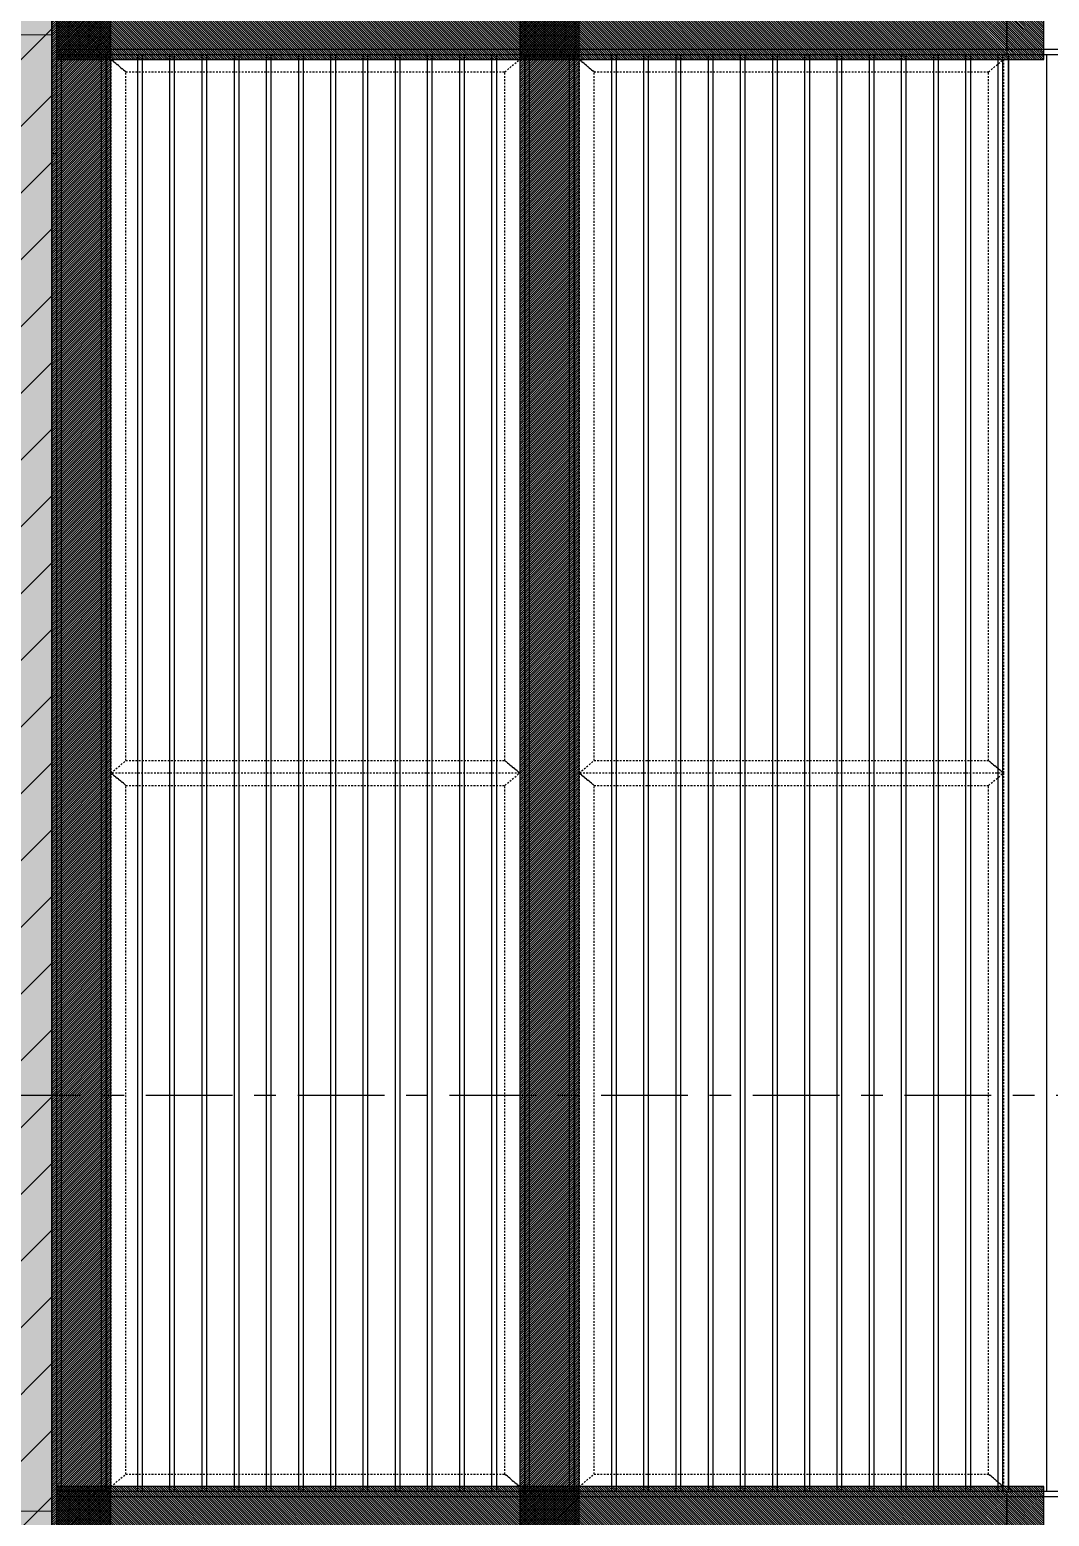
# Model space of a CAD drawing. Header units: millimetres. Extents: x 3774 to 718460, y -768339 to 192544.
# Drawn here: x 453875 to 455933, y -725317 to -722317 of the extents above; entities that cross this region are included whole.
import ezdxf
from ezdxf.xclip import XClip

# ---------------------------------------------------------------- set-up
doc = ezdxf.new("R2010")
doc.units = ezdxf.units.MM
doc.header["$XCLIPFRAME"] = 0
doc.set_wipeout_variables(frame=1)
for name, pattern in [('TA_GL_000.70000', [1.925, 0.7, -0.175, 0.175, -0.175, 0.7]), ('TA_HL_001.00000', [6.5, 3.55, -2.95]), ('XKITLINE00', [0]), ('XKITLINE02', [4, 2, -2])]:
    doc.linetypes.add(name, pattern=pattern)
for name, color, linetype in [('000 - 0_SYM_DWG_GRIDLINE_MAIN_COLOR_251', 7, 'Continuous'), ('000 - CONCRETE_COL_HATCH_', 7, 'Continuous'), ('010 - ASPG_EXTR_MAIN_COLOR_2', 7, 'Continuous'), ('010 - ASPG_EXTR_WIPEOUT_', 7, 'Continuous'), ('010 - ASPG_FRAMING_MAIN_COLOR_1', 7, 'Continuous'), ('010 - ASPG_FRAMING_MAIN_COLOR_2', 7, 'Continuous'), ('010 - ASPG_FRAMING_SUB_COLOR_2', 7, 'Continuous'), ('010 - ASPG_FRAMING_SUB_COLOR_3', 7, 'Continuous'), ('010 - ASPG_FRAMING_WIPEOUT_', 7, 'Continuous')]:
    doc.layers.add(name, color=color, linetype=linetype)
doc.layers.add('000_AREA_ASPG_AREA_HATCH_', color=7, linetype='Continuous', plot=False)
doc.layers.add('000_AREA_ASPG_AREA_MAIN_COLOR_1', color=7, linetype='Continuous', plot=False)
doc.layers.add('Bolt', color=7, linetype='Continuous', lineweight=0)
doc.layers.add('Part', color=7, linetype='Continuous', lineweight=0)
doc.styles.add('TA', font='', dxfattribs={"height": 4.5})
doc.styles.get('TA').set_extended_font_data('Cordia New')
pattern_1 = [(45, (-24.4354, 12824.1105), (-2.245064, 2.245064), [])]

# ---------------------------------------------------------------- blocks, each defined once
blk = doc.blocks.new('*A13134195')
at = {"layer": 'Part', "color": 7, "linetype": 'XKITLINE00', "lineweight": 0}
for p, q in [((2423.369525, -86.453462), (2423.369525, -82.453462)), ((2411.275963, -86.453462), (2423.369525, -86.453462))]:
    blk.add_line(p, q, dxfattribs=at)
blk = doc.blocks.new('*A13194201')
at = {"layer": 'Part', "color": 7, "linetype": 'XKITLINE00', "lineweight": 0}
for p, q in [((2411.275963, -84.533462), (2399.435963, -84.533462)), ((2411.275963, -84.533462), (2411.275963, -108.373462)), ((2411.275963, -108.373462), (2399.435963, -108.373462))]:
    blk.add_line(p, q, dxfattribs=at)
blk = doc.blocks.new('*A13284210')
at = {"layer": 'Part', "color": 7, "linetype": 'XKITLINE00', "lineweight": 0}
for p, q in [((2421.369603, -86.773462), (2420.569603, -86.773462)), ((2420.569603, -92.053462), (2420.569603, -86.773462)), ((2421.369603, -92.053462), (2421.369603, -86.773462)), ((2420.569603, -104.053462), (2420.569603, -92.621462)), ((2421.369603, -104.053462), (2421.369603, -92.621462)), ((2420.569603, -116.053462), (2420.569603, -104.621462)), ((2421.369603, -116.053462), (2421.369603, -104.621462))]:
    blk.add_line(p, q, dxfattribs=at)
blk = doc.blocks.new('*A13294211')
at = {"layer": 'Part', "color": 7, "linetype": 'XKITLINE00', "lineweight": 0}
for p, q in [((2414.169603, -86.773462), (2413.369603, -86.773462)), ((2413.369603, -92.053462), (2413.369603, -86.773462)), ((2414.169603, -92.053462), (2414.169603, -86.773462)), ((2413.369603, -104.053462), (2413.369603, -92.621462)), ((2414.169603, -104.053462), (2414.169603, -92.621462)), ((2413.369603, -116.053462), (2413.369603, -104.621462)), ((2414.169603, -116.053462), (2414.169603, -104.621462))]:
    blk.add_line(p, q, dxfattribs=at)
blk = doc.blocks.new('*A13344216')
at = {"layer": 'Part', "color": 7, "linetype": 'XKITLINE00', "lineweight": 0}
for p, q in [((2423.369525, -124.453462), (2423.369525, -78.053462)), ((2425.769525, -124.453462), (2425.769525, -78.053462))]:
    blk.add_line(p, q, dxfattribs=at)
blk = doc.blocks.new('*A17594641')
at = {"layer": 'Part', "color": 7, "linetype": 'XKITLINE00', "lineweight": 0}
for p, q in [((2423.209518, -104.053462), (2411.609569, -104.053462)), ((2411.609569, -104.573462), (2411.609569, -104.053462)), ((2423.209518, -104.573462), (2423.209518, -104.053462)), ((2423.209518, -104.573462), (2411.609569, -104.573462))]:
    blk.add_line(p, q, dxfattribs=at)
blk = doc.blocks.new('*A17604642')
at = {"layer": 'Part', "color": 7, "linetype": 'XKITLINE00', "lineweight": 0}
for p, q in [((2420.945603, -105.421462), (2420.945603, -104.621462)), ((2420.945603, -104.621462), (2420.993603, -104.621462)), ((2420.993603, -105.421462), (2420.993603, -104.621462)), ((2420.945603, -104.861462), (2420.993603, -104.861462)), ((2420.945603, -105.421462), (2420.993603, -105.421462))]:
    blk.add_line(p, q, dxfattribs=at)
blk = doc.blocks.new('*A17614643')
at = {"layer": 'Part', "color": 7, "linetype": 'XKITLINE00', "lineweight": 0}
for p, q in [((2420.569603, -104.573462), (2420.569603, -104.621462)), ((2420.569603, -104.621462), (2421.369603, -104.621462)), ((2421.369603, -104.621462), (2421.369603, -104.573462))]:
    blk.add_line(p, q, dxfattribs=at)
blk = doc.blocks.new('*A17624644')
at = {"layer": 'Part', "color": 7, "linetype": 'XKITLINE00', "lineweight": 0}
for p, q in [((2413.745603, -105.421462), (2413.745603, -104.621462)), ((2413.745603, -104.621462), (2413.793603, -104.621462)), ((2413.793603, -105.421462), (2413.793603, -104.621462)), ((2413.745603, -104.861462), (2413.793603, -104.861462)), ((2413.745603, -105.421462), (2413.793603, -105.421462))]:
    blk.add_line(p, q, dxfattribs=at)
blk = doc.blocks.new('*A17634645')
at = {"layer": 'Part', "color": 7, "linetype": 'XKITLINE00', "lineweight": 0}
for p, q in [((2413.369603, -104.573462), (2413.369603, -104.621462)), ((2413.369603, -104.621462), (2414.169603, -104.621462)), ((2414.169603, -104.621462), (2414.169603, -104.573462))]:
    blk.add_line(p, q, dxfattribs=at)
blk = doc.blocks.new('*A17644646')
at = {"layer": 'Part', "color": 7, "linetype": 'XKITLINE00', "lineweight": 0}
for p, q in [((2423.209518, -92.053462), (2411.609569, -92.053462)), ((2411.609569, -92.573462), (2411.609569, -92.053462)), ((2423.209518, -92.573462), (2423.209518, -92.053462)), ((2423.209518, -92.573462), (2411.609569, -92.573462))]:
    blk.add_line(p, q, dxfattribs=at)
blk = doc.blocks.new('*A17654647')
at = {"layer": 'Part', "color": 7, "linetype": 'XKITLINE00', "lineweight": 0}
for p, q in [((2420.945603, -93.421462), (2420.945603, -92.621462)), ((2420.945603, -92.621462), (2420.993603, -92.621462)), ((2420.993603, -93.421462), (2420.993603, -92.621462)), ((2420.945603, -92.861462), (2420.993603, -92.861462)), ((2420.945603, -93.421462), (2420.993603, -93.421462))]:
    blk.add_line(p, q, dxfattribs=at)
blk = doc.blocks.new('*A17664648')
at = {"layer": 'Part', "color": 7, "linetype": 'XKITLINE00', "lineweight": 0}
for p, q in [((2420.569603, -92.573462), (2420.569603, -92.621462)), ((2420.569603, -92.621462), (2421.369603, -92.621462)), ((2421.369603, -92.621462), (2421.369603, -92.573462))]:
    blk.add_line(p, q, dxfattribs=at)
blk = doc.blocks.new('*A17674649')
at = {"layer": 'Part', "color": 7, "linetype": 'XKITLINE00', "lineweight": 0}
for p, q in [((2413.745603, -93.421462), (2413.745603, -92.621462)), ((2413.745603, -92.621462), (2413.793603, -92.621462)), ((2413.793603, -93.421462), (2413.793603, -92.621462)), ((2413.745603, -92.861462), (2413.793603, -92.861462)), ((2413.745603, -93.421462), (2413.793603, -93.421462))]:
    blk.add_line(p, q, dxfattribs=at)
blk = doc.blocks.new('*A17684650')
at = {"layer": 'Part', "color": 7, "linetype": 'XKITLINE00', "lineweight": 0}
for p, q in [((2413.369603, -92.573462), (2413.369603, -92.621462)), ((2413.369603, -92.621462), (2414.169603, -92.621462)), ((2414.169603, -92.621462), (2414.169603, -92.573462))]:
    blk.add_line(p, q, dxfattribs=at)
blk = doc.blocks.new('*A17694651')
at = {"layer": 'Bolt'}
for points in [[(2420.674, -104.573), (2420.674, -104.525), (2420.786, -104.525), (2420.786, -104.573)], [(2420.674, -104.621), (2420.674, -104.573), (2420.786, -104.573), (2420.786, -104.621)], [(2421.154, -104.573), (2421.154, -104.525), (2421.266, -104.525), (2421.266, -104.573)], [(2421.154, -104.621), (2421.154, -104.573), (2421.266, -104.573), (2421.266, -104.621)]]:
    blk.add_hatch(color=7, dxfattribs=at).paths.add_polyline_path(points, flags=17)
at = {"layer": 'Bolt', "color": 7, "linetype": 'XKITLINE00', "lineweight": 0}
for p, q in [((2420.73, -104.685), (2420.73, -104.341)), ((2421.21, -104.685), (2421.21, -104.341)), ((2420.674, -104.573), (2420.674, -104.525)), ((2420.674, -104.621), (2420.674, -104.573)), ((2420.786, -104.573), (2420.786, -104.525)), ((2420.786, -104.621), (2420.786, -104.573)), ((2421.154, -104.573), (2421.154, -104.525)), ((2421.154, -104.621), (2421.154, -104.573)), ((2421.266, -104.573), (2421.266, -104.525)), ((2421.266, -104.621), (2421.266, -104.573))]:
    blk.add_line(p, q, dxfattribs=at)
blk = doc.blocks.new('*A17704652')
at = {"layer": 'Bolt'}
for points in [[(2413.474, -104.573), (2413.474, -104.525), (2413.586, -104.525), (2413.586, -104.573)], [(2413.474, -104.621), (2413.474, -104.573), (2413.586, -104.573), (2413.586, -104.621)], [(2413.954, -104.573), (2413.954, -104.525), (2414.066, -104.525), (2414.066, -104.573)], [(2413.954, -104.621), (2413.954, -104.573), (2414.066, -104.573), (2414.066, -104.621)]]:
    blk.add_hatch(color=7, dxfattribs=at).paths.add_polyline_path(points, flags=17)
at = {"layer": 'Bolt', "color": 7, "linetype": 'XKITLINE00', "lineweight": 0}
for p, q in [((2413.53, -104.685), (2413.53, -104.341)), ((2414.01, -104.685), (2414.01, -104.341)), ((2413.474, -104.573), (2413.474, -104.525)), ((2413.474, -104.621), (2413.474, -104.573)), ((2413.586, -104.573), (2413.586, -104.525)), ((2413.586, -104.621), (2413.586, -104.573)), ((2413.954, -104.573), (2413.954, -104.525)), ((2413.954, -104.621), (2413.954, -104.573)), ((2414.066, -104.573), (2414.066, -104.525)), ((2414.066, -104.621), (2414.066, -104.573))]:
    blk.add_line(p, q, dxfattribs=at)
blk = doc.blocks.new('*A17714653')
at = {"layer": 'Bolt'}
for points in [[(2420.674, -92.573), (2420.674, -92.525), (2420.786, -92.525), (2420.786, -92.573)], [(2420.674, -92.621), (2420.674, -92.573), (2420.786, -92.573), (2420.786, -92.621)], [(2421.154, -92.573), (2421.154, -92.525), (2421.266, -92.525), (2421.266, -92.573)], [(2421.154, -92.621), (2421.154, -92.573), (2421.266, -92.573), (2421.266, -92.621)]]:
    blk.add_hatch(color=7, dxfattribs=at).paths.add_polyline_path(points, flags=17)
at = {"layer": 'Bolt', "color": 7, "linetype": 'XKITLINE00', "lineweight": 0}
for p, q in [((2420.73, -92.685), (2420.73, -92.341)), ((2421.21, -92.685), (2421.21, -92.341)), ((2420.674, -92.573), (2420.674, -92.525)), ((2420.674, -92.621), (2420.674, -92.573)), ((2420.786, -92.573), (2420.786, -92.525)), ((2420.786, -92.621), (2420.786, -92.573)), ((2421.154, -92.573), (2421.154, -92.525)), ((2421.154, -92.621), (2421.154, -92.573)), ((2421.266, -92.573), (2421.266, -92.525)), ((2421.266, -92.621), (2421.266, -92.573))]:
    blk.add_line(p, q, dxfattribs=at)
blk = doc.blocks.new('*A17724654')
at = {"layer": 'Bolt'}
for points in [[(2413.474, -92.573), (2413.474, -92.525), (2413.586, -92.525), (2413.586, -92.573)], [(2413.474, -92.621), (2413.474, -92.573), (2413.586, -92.573), (2413.586, -92.621)], [(2413.954, -92.573), (2413.954, -92.525), (2414.066, -92.525), (2414.066, -92.573)], [(2413.954, -92.621), (2413.954, -92.573), (2414.066, -92.573), (2414.066, -92.621)]]:
    blk.add_hatch(color=7, dxfattribs=at).paths.add_polyline_path(points, flags=17)
at = {"layer": 'Bolt', "color": 7, "linetype": 'XKITLINE00', "lineweight": 0}
for p, q in [((2413.53, -92.685), (2413.53, -92.341)), ((2414.01, -92.685), (2414.01, -92.341)), ((2413.474, -92.573), (2413.474, -92.525)), ((2413.474, -92.621), (2413.474, -92.573)), ((2413.586, -92.573), (2413.586, -92.525)), ((2413.586, -92.621), (2413.586, -92.573)), ((2413.954, -92.573), (2413.954, -92.525)), ((2413.954, -92.621), (2413.954, -92.573)), ((2414.066, -92.573), (2414.066, -92.525)), ((2414.066, -92.621), (2414.066, -92.573))]:
    blk.add_line(p, q, dxfattribs=at)
blk = doc.blocks.new('*A18144696')
at = {"layer": 'Part', "color": 7, "linetype": 'XKITLINE00', "lineweight": 0}
for p, q in [((2438.329518, -104.053462), (2425.995968, -104.053462)), ((2425.995968, -104.573462), (2425.995968, -104.053462)), ((2438.329518, -104.573462), (2438.329518, -104.053462)), ((2438.329518, -104.573462), (2425.995968, -104.573462))]:
    blk.add_line(p, q, dxfattribs=at)
blk = doc.blocks.new('*A18174699')
at = {"layer": 'Part', "color": 7, "linetype": 'XKITLINE00', "lineweight": 0}
for p, q in [((2438.329518, -92.053462), (2425.995968, -92.053462)), ((2425.995968, -92.573462), (2425.995968, -92.053462)), ((2438.329518, -92.573462), (2438.329518, -92.053462)), ((2438.329518, -92.573462), (2425.995968, -92.573462))]:
    blk.add_line(p, q, dxfattribs=at)
blk = doc.blocks.new('*A18394721')
at = {"layer": 'Bolt', "color": 7, "linetype": 'XKITLINE02', "lineweight": 0}
for p, q in [((2425.249524, -104.684822), (2425.249524, -104.341462)), ((2425.249524, -104.684822), (2425.249524, -104.341462)), ((2425.073524, -104.621462), (2425.073524, -104.573462)), ((2425.073524, -104.621462), (2425.073524, -104.573462)), ((2425.193524, -104.573462), (2425.193524, -104.525462)), ((2425.193524, -104.573462), (2425.193524, -104.525462)), ((2425.305524, -104.573462), (2425.305524, -104.525462)), ((2425.305524, -104.573462), (2425.305524, -104.525462)), ((2425.425524, -104.621462), (2425.425524, -104.573462)), ((2425.425524, -104.621462), (2425.425524, -104.573462))]:
    blk.add_line(p, q, dxfattribs=at)
blk = doc.blocks.new('*A18404722')
at = {"layer": 'Bolt', "color": 7, "linetype": 'XKITLINE02', "lineweight": 0}
for p, q in [((2425.249527, -104.684822), (2425.249527, -104.341462)), ((2425.249527, -104.684822), (2425.249527, -104.341462)), ((2425.073527, -104.621462), (2425.073527, -104.573462)), ((2425.073527, -104.621462), (2425.073527, -104.573462)), ((2425.193527, -104.573462), (2425.193527, -104.525462)), ((2425.193527, -104.573462), (2425.193527, -104.525462)), ((2425.305527, -104.573462), (2425.305527, -104.525462)), ((2425.305527, -104.573462), (2425.305527, -104.525462)), ((2425.425527, -104.621462), (2425.425527, -104.573462)), ((2425.425527, -104.621462), (2425.425527, -104.573462))]:
    blk.add_line(p, q, dxfattribs=at)
blk = doc.blocks.new('*A18424724')
at = {"layer": 'Bolt', "color": 7, "linetype": 'XKITLINE02', "lineweight": 0}
for p, q in [((2425.249524, -92.684822), (2425.249524, -92.341462)), ((2425.249524, -92.684822), (2425.249524, -92.341462)), ((2425.073524, -92.621462), (2425.073524, -92.573462)), ((2425.073524, -92.621462), (2425.073524, -92.573462)), ((2425.193524, -92.573462), (2425.193524, -92.525462)), ((2425.193524, -92.573462), (2425.193524, -92.525462)), ((2425.305524, -92.573462), (2425.305524, -92.525462)), ((2425.305524, -92.573462), (2425.305524, -92.525462)), ((2425.425524, -92.621462), (2425.425524, -92.573462)), ((2425.425524, -92.621462), (2425.425524, -92.573462))]:
    blk.add_line(p, q, dxfattribs=at)
blk = doc.blocks.new('*A18434725')
at = {"layer": 'Bolt', "color": 7, "linetype": 'XKITLINE02', "lineweight": 0}
for p, q in [((2425.249527, -92.684822), (2425.249527, -92.341462)), ((2425.249527, -92.684822), (2425.249527, -92.341462)), ((2425.073527, -92.621462), (2425.073527, -92.573462)), ((2425.073527, -92.621462), (2425.073527, -92.573462)), ((2425.193527, -92.573462), (2425.193527, -92.525462)), ((2425.193527, -92.573462), (2425.193527, -92.525462)), ((2425.305527, -92.573462), (2425.305527, -92.525462)), ((2425.305527, -92.573462), (2425.305527, -92.525462)), ((2425.425527, -92.621462), (2425.425527, -92.573462)), ((2425.425527, -92.621462), (2425.425527, -92.573462))]:
    blk.add_line(p, q, dxfattribs=at)
blk = doc.blocks.new('*A18554737')
at = {"layer": 'Part', "color": 7, "linetype": 'XKITLINE00', "lineweight": 0}
for p, q in [((2420.089603, -86.613462), (2419.929603, -86.453462)), ((2421.849603, -86.613462), (2420.089603, -86.613462)), ((2422.009603, -86.453462), (2421.849603, -86.613462))]:
    blk.add_line(p, q, dxfattribs=at)
blk = doc.blocks.new('*A18634745')
at = {"layer": 'Part', "color": 7, "linetype": 'XKITLINE00', "lineweight": 0}
for p, q in [((2412.889603, -86.613462), (2412.729603, -86.453462)), ((2414.649603, -86.613462), (2412.889603, -86.613462)), ((2414.809603, -86.453462), (2414.649603, -86.613462))]:
    blk.add_line(p, q, dxfattribs=at)
blk = doc.blocks.new('*A18784760')
at = {"layer": 'Bolt', "color": 7, "linetype": 'XKITLINE00', "lineweight": 0}
for p, q in [((2424.369524, -86.861462), (2424.369524, -86.936054)), ((2424.257524, -86.973462), (2424.332116, -86.973462)), ((2424.369524, -87.085462), (2424.369524, -87.01087)), ((2424.481524, -86.973462), (2424.406932, -86.973462))]:
    blk.add_line(p, q, dxfattribs=at)
blk = doc.blocks.new('*A18794761')
at = {"layer": 'Bolt', "color": 7, "linetype": 'XKITLINE02', "lineweight": 0}
for p, q in [((2424.193524, -86.613462), (2424.193524, -86.693462)), ((2424.193524, -86.613462), (2424.193524, -86.693462)), ((2424.369524, -86.550102), (2424.369524, -86.893462)), ((2424.369524, -86.550102), (2424.369524, -86.893462)), ((2424.545524, -86.613462), (2424.545524, -86.693462)), ((2424.545524, -86.613462), (2424.545524, -86.693462))]:
    blk.add_line(p, q, dxfattribs=at)
blk = doc.blocks.new('*A18804762')
at = {"layer": 'Bolt', "color": 7, "linetype": 'XKITLINE02', "lineweight": 0}
for p, q in [((2420.882243, -86.973462), (2421.225603, -86.973462)), ((2420.945603, -86.917462), (2420.993603, -86.917462)), ((2420.945603, -87.029462), (2420.993603, -87.029462)), ((2420.993603, -86.917462), (2421.033603, -86.917462)), ((2420.993603, -87.029462), (2421.033603, -87.029462))]:
    blk.add_line(p, q, dxfattribs=at)
blk = doc.blocks.new('*A18814763')
at = {"layer": 'Bolt'}
for points in [[(2420.386, -86.613), (2420.386, -86.693), (2420.274, -86.693), (2420.274, -86.613)], [(2421.666, -86.613), (2421.666, -86.693), (2421.554, -86.693), (2421.554, -86.613)]]:
    blk.add_hatch(color=7, dxfattribs=at).paths.add_polyline_path(points, flags=17)
at = {"layer": 'Bolt', "color": 7, "linetype": 'XKITLINE00', "lineweight": 0}
for p, q in [((2420.274, -86.613), (2420.274, -86.693)), ((2420.33, -86.55), (2420.33, -86.893)), ((2420.386, -86.613), (2420.386, -86.693)), ((2421.554, -86.613), (2421.554, -86.693)), ((2421.61, -86.55), (2421.61, -86.893)), ((2421.666, -86.613), (2421.666, -86.693))]:
    blk.add_line(p, q, dxfattribs=at)
blk = doc.blocks.new('*A18824764')
at = {"layer": 'Bolt', "color": 7, "linetype": 'XKITLINE00', "lineweight": 0}
for p, q in [((2424.369524, -86.861462), (2424.369524, -86.936054)), ((2424.257524, -86.973462), (2424.332116, -86.973462)), ((2424.369524, -87.085462), (2424.369524, -87.01087)), ((2424.481524, -86.973462), (2424.406932, -86.973462))]:
    blk.add_line(p, q, dxfattribs=at)
blk = doc.blocks.new('*A18834765')
at = {"layer": 'Bolt', "color": 7, "linetype": 'XKITLINE02', "lineweight": 0}
for p, q in [((2424.193524, -86.613462), (2424.193524, -86.693462)), ((2424.193524, -86.613462), (2424.193524, -86.693462)), ((2424.369524, -86.550102), (2424.369524, -86.893462)), ((2424.369524, -86.550102), (2424.369524, -86.893462)), ((2424.545524, -86.613462), (2424.545524, -86.693462)), ((2424.545524, -86.613462), (2424.545524, -86.693462))]:
    blk.add_line(p, q, dxfattribs=at)
blk = doc.blocks.new('*A18844766')
at = {"layer": 'Bolt', "color": 7, "linetype": 'XKITLINE02', "lineweight": 0}
for p, q in [((2413.682243, -86.973462), (2414.025603, -86.973462)), ((2413.745603, -86.917462), (2413.793603, -86.917462)), ((2413.745603, -87.029462), (2413.793603, -87.029462)), ((2413.793603, -86.917462), (2413.833603, -86.917462)), ((2413.793603, -87.029462), (2413.833603, -87.029462))]:
    blk.add_line(p, q, dxfattribs=at)
blk = doc.blocks.new('*A18854767')
at = {"layer": 'Bolt'}
for points in [[(2413.186, -86.613), (2413.186, -86.693), (2413.074, -86.693), (2413.074, -86.613)], [(2414.466, -86.613), (2414.466, -86.693), (2414.354, -86.693), (2414.354, -86.613)]]:
    blk.add_hatch(color=7, dxfattribs=at).paths.add_polyline_path(points, flags=17)
at = {"layer": 'Bolt', "color": 7, "linetype": 'XKITLINE00', "lineweight": 0}
for p, q in [((2413.074, -86.613), (2413.074, -86.693)), ((2413.13, -86.55), (2413.13, -86.893)), ((2413.186, -86.613), (2413.186, -86.693)), ((2414.354, -86.613), (2414.354, -86.693)), ((2414.41, -86.55), (2414.41, -86.893)), ((2414.466, -86.613), (2414.466, -86.693))]:
    blk.add_line(p, q, dxfattribs=at)
blk = doc.blocks.new('*A19274809')
at = {"layer": 'Part', "color": 7, "linetype": 'XKITLINE00', "lineweight": 0}
for p, q in [((2420.089603, -86.693462), (2420.089603, -86.613462)), ((2420.089603, -86.613462), (2421.849603, -86.613462)), ((2421.849603, -86.693462), (2421.849603, -86.613462)), ((2420.089603, -86.693462), (2421.849603, -86.693462))]:
    blk.add_line(p, q, dxfattribs=at)
blk = doc.blocks.new('*A19284810')
at = {"layer": 'Part', "color": 7, "linetype": 'XKITLINE00', "lineweight": 0}
for p, q in [((2420.993603, -86.773462), (2420.993603, -86.693462)), ((2421.033603, -86.773462), (2421.033603, -86.733462)), ((2421.033603, -86.733462), (2421.473603, -86.733462)), ((2421.473603, -86.733462), (2421.473603, -86.693462))]:
    blk.add_line(p, q, dxfattribs=at)
blk = doc.blocks.new('*A19294811')
at = {"layer": 'Part', "color": 7, "linetype": 'XKITLINE00', "lineweight": 0}
for p, q in [((2413.793603, -86.773462), (2413.793603, -86.693462)), ((2413.833603, -86.773462), (2413.833603, -86.733462)), ((2413.833603, -86.733462), (2414.273603, -86.733462)), ((2414.273603, -86.733462), (2414.273603, -86.693462))]:
    blk.add_line(p, q, dxfattribs=at)
blk = doc.blocks.new('*A19304812')
at = {"layer": 'Part', "color": 7, "linetype": 'XKITLINE00', "lineweight": 0}
for p, q in [((2412.889603, -86.693462), (2412.889603, -86.613462)), ((2412.889603, -86.613462), (2414.649603, -86.613462)), ((2414.649603, -86.693462), (2414.649603, -86.613462)), ((2412.889603, -86.693462), (2414.649603, -86.693462))]:
    blk.add_line(p, q, dxfattribs=at)
blk = doc.blocks.new('*A19564838')
at = {"layer": 'Part', "color": 7, "linetype": 'XKITLINE00', "lineweight": 0}
for p, q in [((2425.769509, -82.453462), (2438.489525, -82.453462)), ((2438.489523, -82.453462), (2438.489525, -82.453462)), ((2438.489525, -82.453462), (2438.489525, -86.453462)), ((2438.489525, -86.453462), (2425.769509, -86.453462)), ((2438.489523, -86.453462), (2438.489525, -86.453462))]:
    blk.add_line(p, q, dxfattribs=at)
blk = doc.blocks.new('*A19724854')
at = {"layer": 'Part', "color": 7, "linetype": 'XKITLINE00', "lineweight": 0}
for p, q in [((2427.449603, -86.613462), (2427.289603, -86.453462)), ((2429.209603, -86.613462), (2427.449603, -86.613462)), ((2429.369603, -86.453462), (2429.209603, -86.613462))]:
    blk.add_line(p, q, dxfattribs=at)
blk = doc.blocks.new('W-1-PP19-SE-ENT3_20260407-111149_PP19_ENT3_SE_ELE3')
at = {"color": 7, "lineweight": 0, "xscale": 125, "yscale": 125, "zscale": 125}
for name in ['*A13194201', '*A13344216', '*A13134195', '*A19564838', '*A18634745', '*A18554737', '*A19724854', '*A19304812', '*A18854767', '*A19294811', '*A19274809', '*A18814763', '*A19284810', '*A18794761', '*A18834765', '*A13294211', '*A18844766', '*A13284210', '*A18804762', '*A18784760', '*A18824764', '*A17644646', '*A18174699', '*A17724654', '*A17714653', '*A18424724', '*A18434725', '*A17684650', '*A17674649', '*A17664648', '*A17654647', '*A17594641', '*A18144696', '*A17704652', '*A17694651', '*A18394721', '*A18404722', '*A17634645', '*A17624644', '*A17614643', '*A17604642']:
    blk.add_blockref(name, (-296446.190625, 122106.68275), dxfattribs=at)
blk = doc.blocks.new('A$Cc95a8f7c')
at = {"layer": '000 - CONCRETE_COL_HATCH_', "transparency": 33554585}
h = blk.add_hatch(dxfattribs=at)
h.set_pattern_fill('AR-CONC', scale=2.5)
h.paths.add_polyline_path([(-9706.691625, -12559.999625), (-14206.257875, -12559.999625), (-14206.257875, -15540), (-24.997375, -15540), (-24.997375, -12559.999625), (-3726.691625, -12559.999625), (-3726.691625, 300), (-9706.691625, 300)])
h = blk.add_hatch(dxfattribs=at)
h.set_pattern_fill('ANSI31', scale=30)
h.paths.add_polyline_path([(-3726.691625, -12559.999625), (-24.997375, -12559.999625), (-24.997375, -15540), (-14206.257875, -15540), (-14206.257875, -12559.999625), (-9706.691625, -12559.999625), (-9706.691625, 300), (-3726.691625, 300)])
at = {"layer": '000 - CONCRETE_COL_HATCH_', "color": 7}
blk.add_lwpolyline([(-3726.691625, -12559.999625), (-24.997375, -12559.999625), (-24.997375, -15540), (-14206.257875, -15540), (-14206.257875, -12559.999625), (-9706.691625, -12559.999625), (-9706.691625, 300), (-3726.691625, 300)], close=True, dxfattribs=at)
blk.add_lwpolyline([(-3726.691625, -12559.999625), (-24.997375, -12559.999625), (-24.997375, -15540), (-14206.257875, -15540), (-14206.257875, -12559.999625), (-9706.691625, -12559.999625), (-9706.691625, 300), (-3726.691625, 300)], close=True, dxfattribs=at)
blk.add_lwpolyline([(-3726.691625, -12559.999625), (-24.997375, -12559.999625), (-24.997375, -15540), (-14206.257875, -15540), (-14206.257875, -12559.999625), (-9706.691625, -12559.999625), (-9706.691625, 300), (-3726.691625, 300)], close=True, dxfattribs=at)
blk.add_lwpolyline([(-3726.691625, -12559.999625), (-24.997375, -12559.999625), (-24.997375, -15540), (-14206.257875, -15540), (-14206.257875, -12559.999625), (-9706.691625, -12559.999625), (-9706.691625, 300), (-3726.691625, 300)], close=True, dxfattribs=at)
blk = doc.blocks.new('W-1-PP19-SE-ENT3_20260407-141310_PP19_ENT3_PRECAST_HATCH')
at = {"color": 7}
blk.add_blockref('A$Cc95a8f7c', (-46357.4, 85502.9), dxfattribs=at)
blk = doc.blocks.new('W-1-PP19-SE-ENT3_20260407-141433PP19_ENT3_PRECAST_HATCH')
at = {"color": 7}
blk.add_blockref('W-1-PP19-SE-ENT3_20260407-141310_PP19_ENT3_PRECAST_HATCH', (55047.4, 32597.1), dxfattribs=at)
blk = doc.blocks.new('*U5908')
at = {"layer": '000 - 0_SYM_DWG_GRIDLINE_MAIN_COLOR_251', "color": 7, "linetype": 'ByBlock', "ltscale": 5}
blk.add_line((10, 0), (-471.236, 0), dxfattribs=at)
at = {"color": 7, "style": 'TA', "flags": 1}
blk.add_attdef('LOCATION', (6, -6), '', height=4.5, rotation=270, dxfattribs=at)
blk = doc.blocks.new('W-1-PP19-SE-ENT3_20260407-142507PP19_ENT3_ELE1_DIMS_2')
at = {"layer": '000 - 0_SYM_DWG_GRIDLINE_MAIN_COLOR_251', "color": 7, "linetype": 'TA_GL_000.70000', "xscale": 50.00000000000003, "yscale": 50.00000000000003, "zscale": 50.00000000000003, "rotation": 180}
blk.add_blockref('*U5908', (-12415.2, 109400), dxfattribs=at)
blk = doc.blocks.new('*U8167')
at = {"layer": '010 - ASPG_FRAMING_SUB_COLOR_3', "color": 7, "linetype": 'ByBlock'}
for points in [[(0, 0), (0, 825), (25, 795), (25, 30), (0, 0)], [(1440, 825), (0, 825), (25, 795), (1415, 795)], [(1440, 0), (1440, 825), (1415, 795), (1415, 30), (1440, 0)], [(25, 30), (1415, 30), (1440, 0), (0, 0), (25, 30)]]:
    blk.add_lwpolyline(points, close=True, dxfattribs=at)
blk = doc.blocks.new('*U8166')
at = {"layer": '010 - ASPG_FRAMING_SUB_COLOR_3', "color": 7, "linetype": 'ByBlock'}
for points in [[(0, 0), (0, 856.3), (25, 826.3), (25, 30), (0, 0)], [(1440, 856.3), (0, 856.3), (25, 826.3), (1415, 826.3)], [(1440, 0), (1440, 856.3), (1415, 826.3), (1415, 30), (1440, 0)], [(25, 30), (1415, 30), (1440, 0), (0, 0), (25, 30)]]:
    blk.add_lwpolyline(points, close=True, dxfattribs=at)
blk = doc.blocks.new('*U5965')
at = {"color": 7}
blk.add_wipeout([(0, 0), (1794.1, 0), (1794.1, 12350), (0, 12350)], dxfattribs=at)
blk.add_lwpolyline([(0, 0), (1794.1, 0), (1794.1, 12350), (0, 12350)], close=True, dxfattribs=at)
blk = doc.blocks.new('*U8487')
at = {"color": 7}
blk.add_wipeout([(50, 0), (895, 0), (895, 12850), (50, 12850)], dxfattribs=at).dxf.layer = '010 - ASPG_EXTR_WIPEOUT_'
at = {"layer": '010 - ASPG_EXTR_MAIN_COLOR_2', "color": 7}
for points in [[(113.3, 0), (123.5, 0), (123.5, 12850), (113.3, 12850)], [(178.3, 0), (188.5, 0), (188.5, 12850), (178.3, 12850)], [(243.3, 0), (253.5, 0), (253.5, 12850), (243.3, 12850)], [(308.3, 0), (318.5, 0), (318.5, 12850), (308.3, 12850)], [(373.3, 0), (383.5, 0), (383.5, 12850), (373.3, 12850)], [(438.3, 0), (448.5, 0), (448.5, 12850), (438.3, 12850)], [(503.3, 0), (513.5, 0), (513.5, 12850), (503.3, 12850)], [(568.3, 0), (578.5, 0), (578.5, 12850), (568.3, 12850)], [(633.3, 0), (643.5, 0), (643.5, 12850), (633.3, 12850)], [(698.3, 0), (708.5, 0), (708.5, 12850), (698.3, 12850)], [(763.3, 0), (773.5, 0), (773.5, 12850), (763.3, 12850)], [(828.3, 0), (838.5, 0), (838.5, 12850), (828.3, 12850)]]:
    blk.add_lwpolyline(points, close=True, dxfattribs=at)
at = {"layer": '010 - ASPG_FRAMING_SUB_COLOR_2', "color": 7}
blk.add_lwpolyline([(50, 0), (895, 0), (895, 12850), (50, 12850)], close=True, dxfattribs=at)
at = {"color": 7}
for points in [[(-50, 0), (50, 0), (50, 12850), (-50, 12850)], [(895, 0), (995, 0), (995, 12850), (895, 12850)]]:
    blk.add_wipeout(points, dxfattribs=at).dxf.layer = '010 - ASPG_EXTR_WIPEOUT_'
at = {"layer": '010 - ASPG_FRAMING_MAIN_COLOR_1', "color": 7}
for points in [[(-50, 0), (-40, 0), (-40, 12850), (-50, 12850)], [(40, 0), (50, 0), (50, 12850), (40, 12850)], [(895, 0), (905, 0), (905, 12850), (895, 12850)], [(985, 0), (995, 0), (995, 12850), (985, 12850)]]:
    blk.add_lwpolyline(points, close=True, dxfattribs=at)
at = {"layer": '010 - ASPG_FRAMING_SUB_COLOR_2', "color": 7}
for points in [[(-50, 0), (50, 0), (50, 12850), (-50, 12850)], [(895, 0), (995, 0), (995, 12850), (895, 12850)]]:
    blk.add_lwpolyline(points, close=True, dxfattribs=at)
blk = doc.blocks.new('*U8486')
at = {"color": 7}
blk.add_wipeout([(50, 0), (926.3, 0), (926.3, 12825), (50, 12825)], dxfattribs=at).dxf.layer = '010 - ASPG_EXTR_WIPEOUT_'
at = {"layer": '010 - ASPG_EXTR_MAIN_COLOR_2', "color": 7}
for points in [[(125, 0), (135.2, 0), (135.2, 12825), (125, 12825)], [(190, 0), (200.2, 0), (200.2, 12825), (190, 12825)], [(255, 0), (265.2, 0), (265.2, 12825), (255, 12825)], [(320, 0), (330.2, 0), (330.2, 12825), (320, 12825)], [(385, 0), (395.2, 0), (395.2, 12825), (385, 12825)], [(450, 0), (460.2, 0), (460.2, 12825), (450, 12825)], [(515, 0), (525.2, 0), (525.2, 12825), (515, 12825)], [(580, 0), (590.2, 0), (590.2, 12825), (580, 12825)], [(645, 0), (655.2, 0), (655.2, 12825), (645, 12825)], [(710, 0), (720.2, 0), (720.2, 12825), (710, 12825)], [(775, 0), (785.2, 0), (785.2, 12825), (775, 12825)], [(840, 0), (850.2, 0), (850.2, 12825), (840, 12825)], [(905, 0), (915.2, 0), (915.2, 12825), (905, 12825)]]:
    blk.add_lwpolyline(points, close=True, dxfattribs=at)
at = {"layer": '010 - ASPG_FRAMING_SUB_COLOR_2', "color": 7}
blk.add_lwpolyline([(50, 0), (926.3, 0), (926.3, 12825), (50, 12825)], close=True, dxfattribs=at)
at = {"color": 7}
blk.add_wipeout([(-50, 0), (50, 0), (50, 12825), (-50, 12825)], dxfattribs=at).dxf.layer = '010 - ASPG_EXTR_WIPEOUT_'
at = {"layer": '010 - ASPG_FRAMING_MAIN_COLOR_1', "color": 7}
for points in [[(-50, 0), (-40, 0), (-40, 12825), (-50, 12825)], [(40, 0), (50, 0), (50, 12825), (40, 12825)]]:
    blk.add_lwpolyline(points, close=True, dxfattribs=at)
at = {"layer": '010 - ASPG_FRAMING_SUB_COLOR_2', "color": 7}
blk.add_lwpolyline([(-50, 0), (50, 0), (50, 12825), (-50, 12825)], close=True, dxfattribs=at)
blk = doc.blocks.new('*U8484')
at = {"color": 7}
blk.add_wipeout([(0, 0), (77.5, 0), (77.5, 12850), (0, 12850)], dxfattribs=at)
blk.add_lwpolyline([(0, 0), (77.5, 0), (77.5, 12850), (0, 12850)], close=True, dxfattribs=at)
blk = doc.blocks.new('*U5954')
at = {"color": 7}
blk.add_wipeout([(0, -40), (1918, -40), (1918, 40), (0, 40)], dxfattribs=at).dxf.layer = '010 - ASPG_FRAMING_WIPEOUT_'
at = {"layer": '010 - ASPG_FRAMING_MAIN_COLOR_2', "color": 7}
blk.add_lwpolyline([(0, -40), (1918, -40), (1918, 40), (0, 40)], close=True, dxfattribs=at)
at = {"color": 7}
for points in [[(0, 40), (1993, 40), (1993, 50), (0, 50)], [(0, -50), (1993, -50), (1993, -40), (0, -40)]]:
    blk.add_wipeout(points, dxfattribs=at).dxf.layer = '010 - ASPG_FRAMING_WIPEOUT_'
at = {"layer": '010 - ASPG_FRAMING_MAIN_COLOR_1', "color": 7}
for points in [[(0, 40), (1993, 40), (1993, 50), (0, 50)], [(0, -50), (1993, -50), (1993, -40), (0, -40)]]:
    blk.add_lwpolyline(points, close=True, dxfattribs=at)
blk = doc.blocks.new('*U5956')
at = {"color": 7}
blk.add_wipeout([(0, -40), (1789, -40), (1789, 40), (0, 40)], dxfattribs=at).dxf.layer = '010 - ASPG_FRAMING_WIPEOUT_'
at = {"layer": '010 - ASPG_FRAMING_SUB_COLOR_3', "color": 7}
blk.add_lwpolyline([(0, -40), (1789, -40), (1789, 40), (0, 40)], close=True, dxfattribs=at)
at = {"color": 7}
for points in [[(0, 40), (1789, 40), (1789, 50), (0, 50)], [(0, -50), (1789, -50), (1789, -40), (0, -40)]]:
    blk.add_wipeout(points, dxfattribs=at).dxf.layer = '010 - ASPG_FRAMING_WIPEOUT_'
at = {"layer": '010 - ASPG_FRAMING_SUB_COLOR_2', "color": 7}
for points in [[(0, 40), (1789, 40), (1789, 50), (0, 50)], [(0, -50), (1789, -50), (1789, -40), (0, -40)]]:
    blk.add_lwpolyline(points, close=True, dxfattribs=at)
blk = doc.blocks.new('*U8489')
at = {"layer": '000_AREA_ASPG_AREA_HATCH_', "transparency": 33554539}
h = blk.add_hatch(dxfattribs=at)
h.set_pattern_fill('ANSI31')
h.set_pattern_definition(pattern_1)
h.paths.add_polyline_path([(-60, 0), (60, 0), (60, 12850), (-60, 12850)])
at = {"layer": '000_AREA_ASPG_AREA_MAIN_COLOR_1', "color": 7}
blk.add_lwpolyline([(-60, 0), (60, 0), (60, 12850), (-60, 12850)], close=True, dxfattribs=at)
blk = doc.blocks.new('*U8199')
at = {"layer": '000_AREA_ASPG_AREA_HATCH_', "transparency": 33554539}
h = blk.add_hatch(dxfattribs=at)
h.set_pattern_fill('ANSI31')
h.set_pattern_definition(pattern_1)
h.paths.add_polyline_path([(-60, 0), (60, 0), (60, 12850), (-60, 12850)])
at = {"layer": '000_AREA_ASPG_AREA_MAIN_COLOR_1', "color": 7}
blk.add_lwpolyline([(-60, 0), (60, 0), (60, 12850), (-60, 12850)], close=True, dxfattribs=at)
blk = doc.blocks.new('*U8200')
at = {"layer": '000_AREA_ASPG_AREA_HATCH_', "transparency": 33554539}
h = blk.add_hatch(dxfattribs=at)
h.set_pattern_fill('ANSI31')
h.set_pattern_definition([(45, (-24.4354, 1967.1146), (-2.245064, 2.245064), [])])
h.paths.add_polyline_path([(-60, 0), (60, 0), (60, 1993), (-60, 1993)])
at = {"layer": '000_AREA_ASPG_AREA_MAIN_COLOR_1', "color": 7}
blk.add_lwpolyline([(-60, 0), (60, 0), (60, 1993), (-60, 1993)], close=True, dxfattribs=at)

msp = doc.modelspace()

# ---------------------------------------------------------------- block references
at = {"color": 7}
ref = msp.add_blockref('W-1-PP19-SE-ENT3_20260407-111149_PP19_ENT3_SE_ELE3', (448956.051, -833866.64), dxfattribs=at)
XClip(ref).set_block_clipping_path([(-12000.0004375063, 99820.555271939), (12229.3280822252, 118947.6656106847)])

# ---------------------------------------------------------------- next in the draw order: block references
for name, p in [('*U8487', (453979.051, -728316.64)), ('*U5965', (455850.351, -728316.64))]:
    msp.add_blockref(name, p, dxfattribs=at)

# ---------------------------------------------------------------- next in the draw order: block references
msp.add_blockref('*U8486', (454924.051, -728316.64), dxfattribs=at)

# ---------------------------------------------------------------- next in the draw order: block references
msp.add_blockref('*U8484', (455850.351, -728316.64), dxfattribs=at)

# ---------------------------------------------------------------- next in the draw order: block references
for p in [(453929.047, -722316.64), (453929.047, -725316.64)]:
    msp.add_blockref('*U5954', p, dxfattribs=at)

# ---------------------------------------------------------------- next in the draw order: block references
for name, p in [('*U8199', (453979.051, -728316.64)), ('*U8489', (454924.051, -728316.64)), ('*U5956', (455847.051, -722316.64)), ('*U5956', (455847.051, -725316.64))]:
    msp.add_blockref(name, p, dxfattribs=at)
at = {"color": 7, "linetype": 'TA_HL_001.00000', "rotation": 90}
for p in [(454864.051, -723816.64), (454864.051, -725256.64)]:
    msp.add_blockref('*U8167', p, dxfattribs=at)

# ---------------------------------------------------------------- next in the draw order: block references
at = {"color": 7}
for name in ['W-1-PP19-SE-ENT3_20260407-142507PP19_ENT3_ELE1_DIMS_2', 'W-1-PP19-SE-ENT3_20260407-141433PP19_ENT3_PRECAST_HATCH']:
    msp.add_blockref(name, (448956.051, -833866.64), dxfattribs=at)
at = {"color": 7, "rotation": 270}
for p in [(453929.047, -722316.64), (453929.047, -725316.64)]:
    msp.add_blockref('*U8200', p, dxfattribs=at)
at = {"color": 7, "linetype": 'TA_HL_001.00000', "rotation": 90}
for p in [(455840.351, -723816.64), (455840.351, -725256.64)]:
    msp.add_blockref('*U8166', p, dxfattribs=at)

doc.saveas('drawing.dxf')
